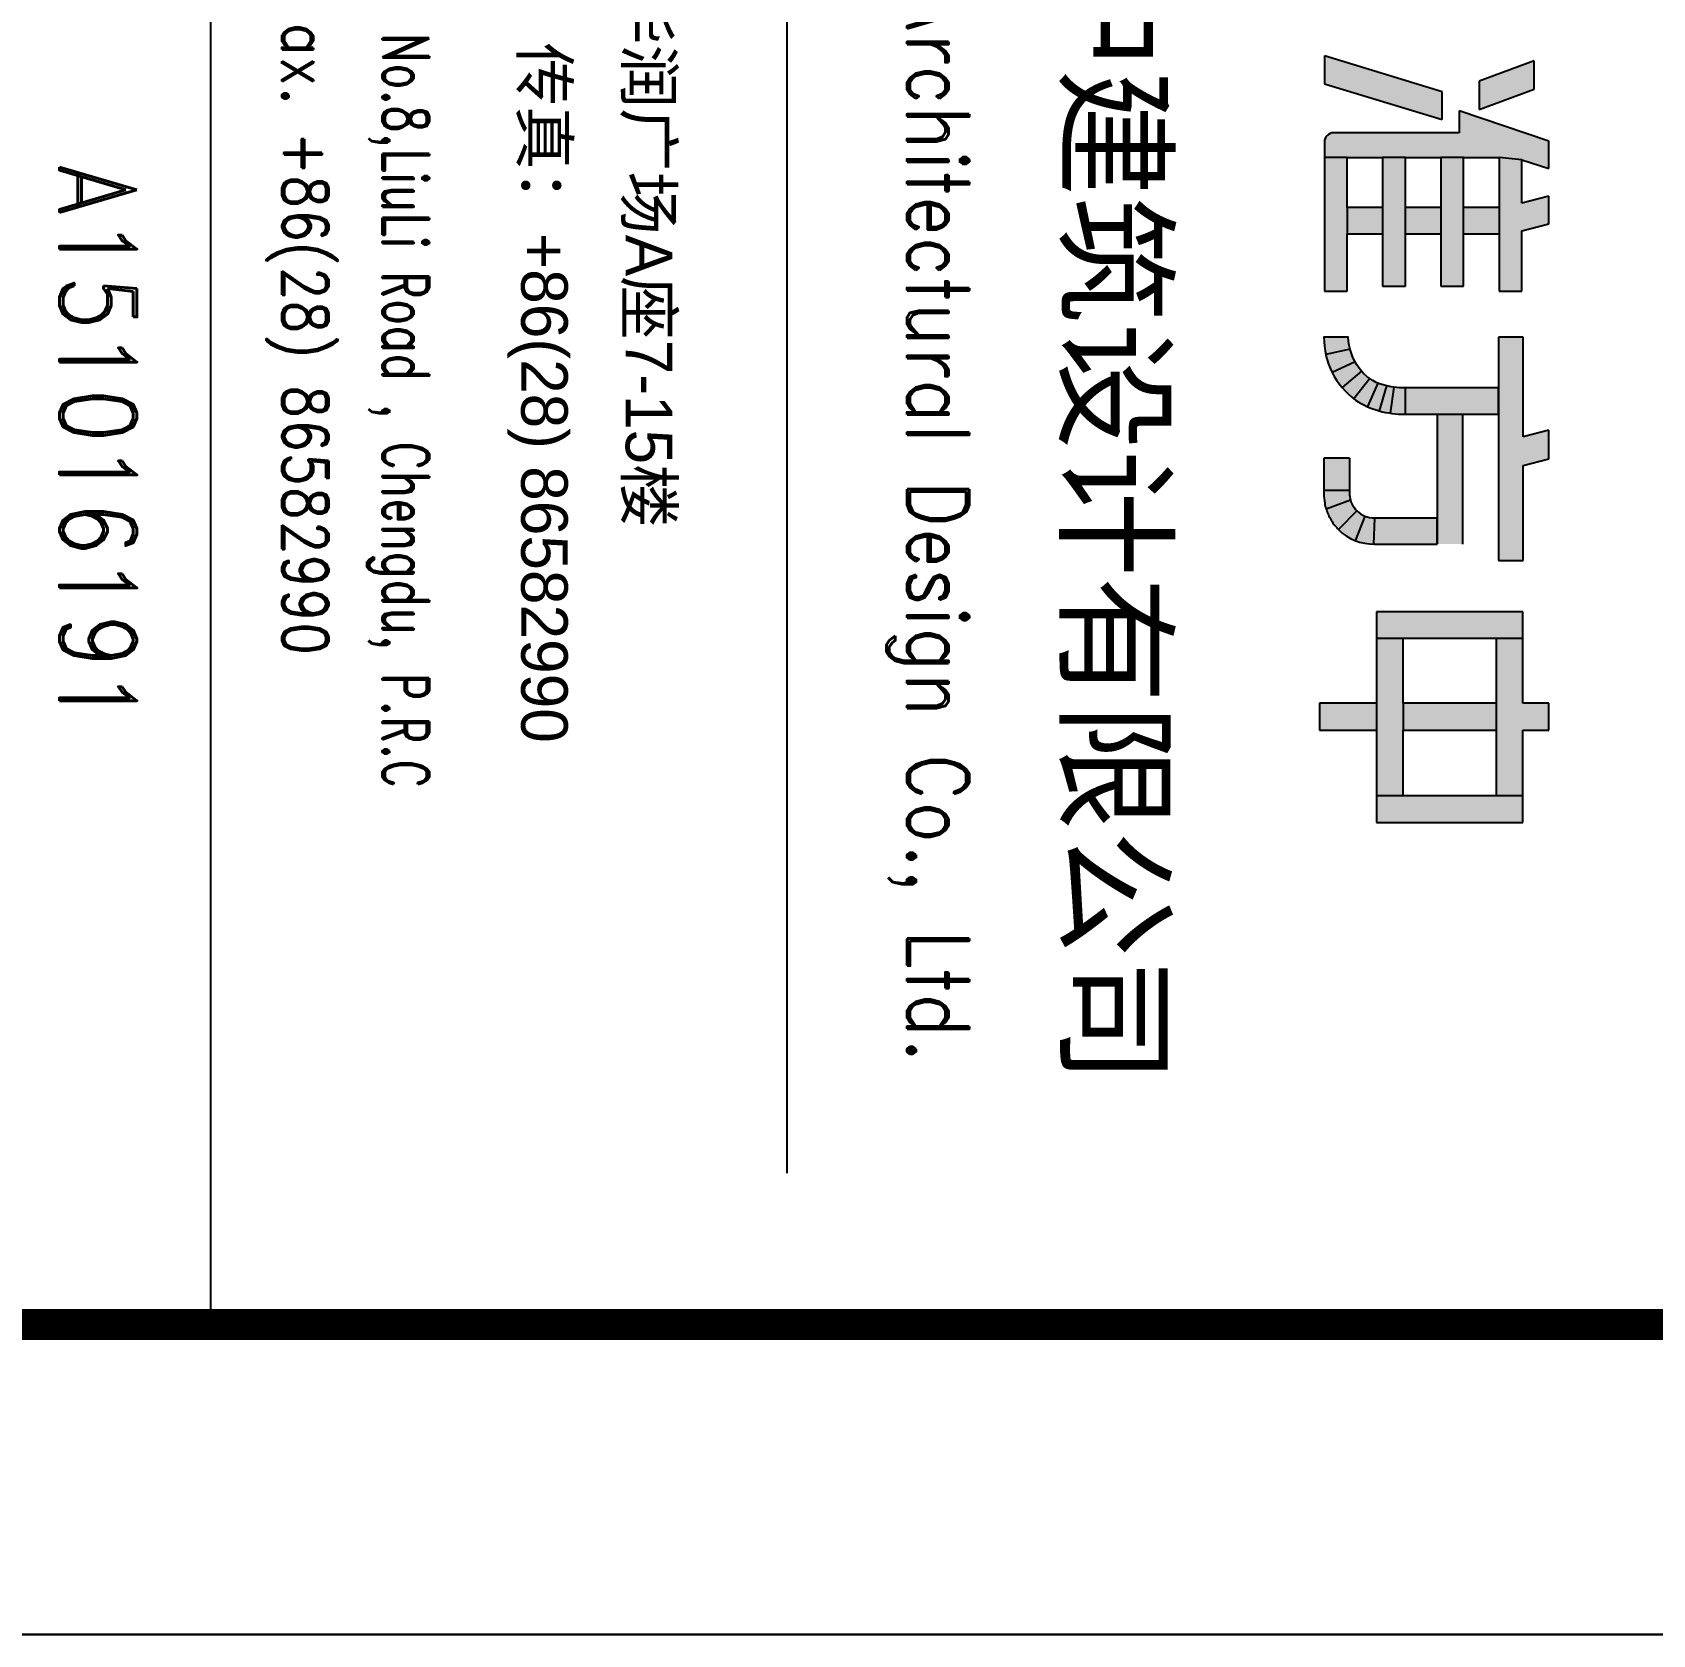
# Model space of a CAD drawing. Extents: x -12446 to 284554, y -295110 to 165007.
# Drawn here: x 230046 to 235274, y -274110 to -268941 of the extents above; entities that cross this region are included whole.
import ezdxf
from ezdxf.enums import TextEntityAlignment as Align

# ---------------------------------------------------------------- set-up
doc = ezdxf.new("R2010")
doc.units = 0
doc.header["$LTSCALE"] = 1000
doc.layers.get('0').update_dxf_attribs({"linetype": 'CONTINUOUS'})
for name, color, linetype in [('A-Anno-Note', 241, 'CONTINUOUS'), ('A-Detl-Thin', 131, 'CONTINUOUS'), ('AX-14-E$0$A-Detl-Thin', 131, 'CONTINUOUS'), ('AX-14-E$0$AX-31-B01$0$A-Grid-Iden', 11, 'CONTINUOUS'), ('AX-31-B01$0$A-Grid-Iden', 11, 'CONTINUOUS'), ('AX-TK-HF-20190012-S001-TQ2$0$Layer 1', 7, 'CONTINUOUS')]:
    doc.layers.add(name, color=color, linetype=linetype)
doc.styles.add('AX-TK-HF-20190012-S001-TQ2$0$AX-TK-20161033（2）-TQ$0$JZFZ-LOGO-CHA', font='simhei.ttf')
doc.styles.add('AX-TK-HF-20190012-S001-TQ2$0$AX-TK-20161033（2）-TQ$0$JZFZ-LOGO-CHB', font='', dxfattribs={"width": 0.8})
doc.styles.add('AX-TK-HF-20190012-S001-TQ2$0$AX-TK-20161033（2）-TQ$0$JZFZ-LOGO-ENA', font='romand.shx', dxfattribs={"width": 0.85})
doc.styles.get('AX-TK-HF-20190012-S001-TQ2$0$AX-TK-20161033（2）-TQ$0$JZFZ-LOGO-CHB').set_extended_font_data('YouYuan')

# ---------------------------------------------------------------- blocks, each defined once
blk = doc.blocks.new('*U181')
at = {"color": 4}
blk.add_lwpolyline([(-831, -10), (10, -10), (10, 584), (-831, 584)], close=True, dxfattribs=at)
at = {"color": 4, "const_width": 1}
blk.add_lwpolyline([(-806, 0), (0, 0), (0, 574), (-806, 574)], close=True, dxfattribs=at)
blk = doc.blocks.new('*U401')
at = {"color": 4}
blk.add_lwpolyline([(-831, -10), (10, -10), (10, 584), (-831, 584)], close=True, dxfattribs=at)
at = {"color": 4, "const_width": 1}
blk.add_lwpolyline([(-806, 0), (0, 0), (0, 574), (-806, 574)], close=True, dxfattribs=at)
blk = doc.blocks.new('AX-TK-HF-20190012-S001-TQ2$0$jzfzlogo-20170509')
h = blk.add_hatch(color=256)
h.dxf.hatch_style = 1
edge = h.paths.add_edge_path()
edge.add_line((-37.652, 86.248), (-37.577, 86.982))
edge.add_spline(control_points=[(-37.577, 86.982), (-37.577, 86.982), (-37.301, 87.851), (-37.301, 87.851)], knot_values=[3, 3, 3, 3, 4, 4, 4, 4], degree=3, periodic=0)
edge.add_spline(control_points=[(-37.301, 87.851), (-37.301, 87.851), (-38.176, 87.851), (-38.176, 87.851)], knot_values=[4, 4, 4, 4, 5, 5, 5, 5], degree=3, periodic=0)
edge.add_spline(control_points=[(-38.176, 87.851), (-38.176, 87.851), (-39.161, 84.958), (-39.161, 84.958)], knot_values=[5, 5, 5, 5, 6, 6, 6, 6], degree=3, periodic=0)
edge.add_spline(control_points=[(-39.161, 84.958), (-39.161, 84.958), (-38.453, 84.956), (-38.453, 84.956)], knot_values=[6, 6, 6, 6, 7, 7, 7, 7], degree=3, periodic=0)
edge.add_spline(control_points=[(-38.453, 84.956), (-38.453, 84.956), (-38.453, 80.907), (-38.453, 80.907)], knot_values=[7, 7, 7, 7, 8, 8, 8, 8], degree=3, periodic=0)
edge.add_spline(control_points=[(-38.453, 80.907), (-38.453, 80.741), (-38.318, 80.606), (-38.152, 80.606)], knot_values=[8, 8, 8, 8, 9, 9, 9, 9], degree=3, periodic=0)
edge.add_spline(control_points=[(-38.152, 80.606), (-38.152, 80.606), (-37.96, 80.606), (-37.652, 80.606)], knot_values=[9, 9, 9, 9, 9.200242, 9.200242, 9.200242, 9.200242], degree=3, periodic=0)
edge.add_line((-37.652, 80.606), (-37.652, 81.341))
edge.add_line((-37.652, 81.341), (-37.652, 82.485))
edge.add_line((-37.652, 82.485), (-37.652, 83.219))
edge.add_line((-37.652, 83.219), (-37.652, 84.365))
edge.add_line((-37.652, 84.365), (-37.652, 85.099))
edge.add_line((-37.652, 85.099), (-37.652, 86.248))
h = blk.add_hatch(color=256)
h.dxf.hatch_style = 1
edge = h.paths.add_edge_path()
edge.add_spline(control_points=[(-33.347, 86.248), (-33.347, 86.248), (-33.347, 86.982), (-33.347, 86.982)], knot_values=[22, 22, 22, 22, 23, 23, 23, 23], degree=3, periodic=0)
edge.add_spline(control_points=[(-33.347, 86.982), (-33.347, 86.982), (-35.286, 86.982), (-35.286, 86.982)], knot_values=[23, 23, 23, 23, 24, 24, 24, 24], degree=3, periodic=0)
edge.add_spline(control_points=[(-35.286, 86.982), (-35.286, 86.982), (-35.509, 87.851), (-35.509, 87.851)], knot_values=[24, 24, 24, 24, 25, 25, 25, 25], degree=3, periodic=0)
edge.add_spline(control_points=[(-35.509, 87.851), (-35.509, 87.851), (-36.403, 87.851), (-36.403, 87.851)], knot_values=[0, 0, 0, 0, 1, 1, 1, 1], degree=3, periodic=0)
edge.add_spline(control_points=[(-36.403, 87.851), (-36.403, 87.851), (-36.18, 86.982), (-36.18, 86.982)], knot_values=[1, 1, 1, 1, 2, 2, 2, 2], degree=3, periodic=0)
edge.add_spline(control_points=[(-36.18, 86.982), (-36.18, 86.982), (-37.577, 86.982), (-37.577, 86.982)], knot_values=[2, 2, 2, 2, 3, 3, 3, 3], degree=3, periodic=0)
edge.add_line((-37.577, 86.982), (-37.652, 86.248))
edge.add_line((-37.652, 86.248), (-36.046, 86.248))
edge.add_line((-36.046, 86.248), (-35.189, 86.248))
edge.add_spline(control_points=[(-35.189, 86.248), (-35.189, 86.248), (-33.347, 86.248), (-33.347, 86.248)], knot_values=[21, 21, 21, 21, 22, 22, 22, 22], degree=3, periodic=0)
h = blk.add_hatch(color=256)
h.dxf.hatch_style = 1
edge = h.paths.add_edge_path()
edge.add_spline(control_points=[(-29.376, 86.225), (-29.376, 86.225), (-24.654, 86.225), (-24.654, 86.225)], knot_values=[23, 23, 23, 23, 24, 24, 24, 24], degree=3, periodic=0)
edge.add_spline(control_points=[(-24.654, 86.225), (-24.654, 86.225), (-24.654, 87.017), (-24.654, 87.017)], knot_values=[0, 0, 0, 0, 1, 1, 1, 1], degree=3, periodic=0)
edge.add_spline(control_points=[(-24.654, 87.017), (-24.654, 87.017), (-27.721, 87.017), (-27.721, 87.017)], knot_values=[1, 1, 1, 1, 2, 2, 2, 2], degree=3, periodic=0)
edge.add_spline(control_points=[(-27.721, 87.017), (-27.721, 87.017), (-27.932, 87.851), (-27.932, 87.851)], knot_values=[2, 2, 2, 2, 3, 3, 3, 3], degree=3, periodic=0)
edge.add_spline(control_points=[(-27.932, 87.851), (-27.932, 87.851), (-28.858, 87.851), (-28.858, 87.851)], knot_values=[3, 3, 3, 3, 4, 4, 4, 4], degree=3, periodic=0)
edge.add_spline(control_points=[(-28.858, 87.851), (-28.858, 87.851), (-28.647, 87.017), (-28.647, 87.017)], knot_values=[4, 4, 4, 4, 5, 5, 5, 5], degree=3, periodic=0)
edge.add_spline(control_points=[(-28.647, 87.017), (-28.647, 87.017), (-31.86, 87.017), (-31.86, 87.017)], knot_values=[5, 5, 5, 5, 6, 6, 6, 6], degree=3, periodic=0)
edge.add_spline(control_points=[(-31.86, 87.017), (-31.86, 87.017), (-31.86, 86.225), (-31.86, 86.225)], knot_values=[6, 6, 6, 6, 7, 7, 7, 7], degree=3, periodic=0)
edge.add_spline(control_points=[(-31.86, 86.225), (-31.86, 86.225), (-30.219, 86.225), (-30.219, 86.225)], knot_values=[7, 7, 7, 7, 8, 8, 8, 8], degree=3, periodic=0)
edge.add_line((-30.219, 86.225), (-29.376, 86.225))
h = blk.add_hatch(color=256)
h.dxf.hatch_style = 1
h.paths.add_polyline_path([(-17.058, 87.007), (-19.18, 87.007), (-19.18, 87.851), (-20.052, 87.851), (-20.052, 87.007), (-22.144, 87.007), (-22.144, 86.151), (-20.052, 86.151), (-19.18, 86.151), (-17.058, 86.151)])
h = blk.add_hatch(color=256)
h.dxf.hatch_style = 1
h.paths.add_polyline_path([(-39.864, 87.376), (-40.777, 87.376), (-40.121, 85.598), (-39.208, 85.598)])
h = blk.add_hatch(color=256)
h.dxf.hatch_style = 1
h.paths.add_polyline_path([(-22.144, 87.007), (-23, 87.007), (-23, 82.288), (-22.144, 82.288)])
h = blk.add_hatch(color=256)
h.dxf.hatch_style = 1
h.paths.add_polyline_path([(-16.203, 87.007), (-17.058, 87.007), (-17.058, 82.288), (-16.203, 82.288)])
h = blk.add_hatch(color=256)
h.dxf.hatch_style = 1
edge = h.paths.add_edge_path()
edge.add_spline(control_points=[(-35.189, 85.099), (-35.189, 85.099), (-35.189, 86.248), (-35.189, 86.248)], knot_values=[20, 20, 20, 20, 21, 21, 21, 21], degree=3, periodic=0)
edge.add_line((-35.189, 86.248), (-36.046, 86.248))
edge.add_line((-36.046, 86.248), (-36.046, 85.099))
edge.add_line((-36.046, 85.099), (-35.189, 85.099))
h = blk.add_hatch(color=256)
h.dxf.hatch_style = 1
h.paths.add_polyline_path([(-19.18, 86.151), (-20.052, 86.151), (-20.052, 83.145), (-19.18, 83.145)])
h = blk.add_hatch(color=256)
h.dxf.hatch_style = 1
edge = h.paths.add_edge_path()
edge.add_spline(control_points=[(-33.508, 84.365), (-33.508, 84.365), (-33.508, 85.099), (-33.508, 85.099)], knot_values=[18, 18, 18, 18, 19, 19, 19, 19], degree=3, periodic=0)
edge.add_spline(control_points=[(-33.508, 85.099), (-33.508, 85.099), (-35.189, 85.099), (-35.189, 85.099)], knot_values=[19, 19, 19, 19, 20, 20, 20, 20], degree=3, periodic=0)
edge.add_line((-35.189, 85.099), (-36.046, 85.099))
edge.add_line((-36.046, 85.099), (-37.652, 85.099))
edge.add_line((-37.652, 85.099), (-37.652, 84.365))
edge.add_line((-37.652, 84.365), (-36.046, 84.365))
edge.add_line((-36.046, 84.365), (-35.189, 84.365))
edge.add_spline(control_points=[(-35.189, 84.365), (-35.189, 84.365), (-33.508, 84.365), (-33.508, 84.365)], knot_values=[17, 17, 17, 17, 18, 18, 18, 18], degree=3, periodic=0)
h = blk.add_hatch(color=256)
h.dxf.hatch_style = 1
edge = h.paths.add_edge_path()
edge.add_spline(control_points=[(-25.18, 84.25), (-25.18, 84.716), (-25.18, 85.077), (-25.18, 85.077)], knot_values=[20.644431, 20.644431, 20.644431, 20.644431, 21, 21, 21, 21], degree=3, periodic=0)
edge.add_spline(control_points=[(-25.18, 85.077), (-25.18, 85.077), (-29.376, 85.077), (-29.376, 85.077)], knot_values=[21, 21, 21, 21, 22, 22, 22, 22], degree=3, periodic=0)
edge.add_line((-29.376, 85.077), (-29.376, 84.25))
edge.add_spline(control_points=[(-29.376, 84.25), (-29.376, 84.25), (-26.023, 84.25), (-26.023, 84.25)], knot_values=[13, 13, 13, 13, 14, 14, 14, 14], degree=3, periodic=0)
edge.add_line((-26.023, 84.25), (-25.18, 84.25))
h = blk.add_hatch(color=256)
h.dxf.hatch_style = 1
h.paths.add_polyline_path([(-38.877, 84.406), (-39.776, 84.406), (-40.93, 80.606), (-40.031, 80.606)])
h = blk.add_hatch(color=256)
h.dxf.hatch_style = 1
edge = h.paths.add_edge_path()
edge.add_spline(control_points=[(-35.189, 83.219), (-35.189, 83.219), (-35.189, 84.365), (-35.189, 84.365)], knot_values=[16, 16, 16, 16, 17, 17, 17, 17], degree=3, periodic=0)
edge.add_line((-35.189, 84.365), (-36.046, 84.365))
edge.add_line((-36.046, 84.365), (-36.046, 83.219))
edge.add_line((-36.046, 83.219), (-35.189, 83.219))
h = blk.add_hatch(color=256)
h.dxf.hatch_style = 1
edge = h.paths.add_edge_path()
edge.add_spline(control_points=[(-33.508, 82.485), (-33.508, 82.485), (-33.508, 83.219), (-33.508, 83.219)], knot_values=[14, 14, 14, 14, 15, 15, 15, 15], degree=3, periodic=0)
edge.add_spline(control_points=[(-33.508, 83.219), (-33.508, 83.219), (-35.189, 83.219), (-35.189, 83.219)], knot_values=[15, 15, 15, 15, 16, 16, 16, 16], degree=3, periodic=0)
edge.add_line((-35.189, 83.219), (-36.046, 83.219))
edge.add_line((-36.046, 83.219), (-37.652, 83.219))
edge.add_line((-37.652, 83.219), (-37.652, 82.485))
edge.add_line((-37.652, 82.485), (-36.046, 82.485))
edge.add_line((-36.046, 82.485), (-35.189, 82.485))
edge.add_spline(control_points=[(-35.189, 82.485), (-35.189, 82.485), (-33.508, 82.485), (-33.508, 82.485)], knot_values=[13, 13, 13, 13, 14, 14, 14, 14], degree=3, periodic=0)
h = blk.add_hatch(color=256)
h.dxf.hatch_style = 1
h.paths.add_polyline_path([(-29.376, 83.208), (-30.219, 83.208, -0.033855), (-30.244, 82.85), (-29.404, 82.728, 0.043275)])
h = blk.add_hatch(color=256)
h.dxf.hatch_style = 1
h.paths.add_polyline_path([(-17.058, 83.145), (-19.18, 83.145), (-20.052, 83.145), (-22.144, 83.145), (-22.144, 82.288), (-20.052, 82.288), (-19.18, 82.288), (-17.058, 82.288)])
h = blk.add_hatch(color=256)
h.dxf.hatch_style = 1
h.paths.add_polyline_path([(-29.48, 82.374), (-30.289, 82.606, -0.010375), (-30.316, 82.499, -0.031295), (-30.374, 82.332), (-29.618, 81.993, 0.036403)])
h = blk.add_hatch(color=256)
h.dxf.hatch_style = 1
h.paths.add_polyline_path([(-29.404, 82.728), (-30.244, 82.85, -0.023472), (-30.289, 82.606), (-29.48, 82.374, 0.032569)])
h = blk.add_hatch(color=256)
h.dxf.hatch_style = 1
edge = h.paths.add_edge_path()
edge.add_spline(control_points=[(-35.189, 81.341), (-35.189, 81.341), (-35.189, 82.485), (-35.189, 82.485)], knot_values=[12, 12, 12, 12, 13, 13, 13, 13], degree=3, periodic=0)
edge.add_line((-35.189, 82.485), (-36.046, 82.485))
edge.add_line((-36.046, 82.485), (-36.046, 81.341))
edge.add_line((-36.046, 81.341), (-35.189, 81.341))
h = blk.add_hatch(color=256)
h.dxf.hatch_style = 1
h.paths.add_polyline_path([(-29.618, 81.993), (-30.374, 82.332, -0.053078), (-30.519, 82.068), (-29.864, 81.56, 0.006057), (-29.828, 81.609, 0.039439)])
h = blk.add_hatch(color=256)
h.dxf.hatch_style = 1
h.paths.add_polyline_path([(-25.18, 82.19), (-26.023, 82.223, -0.098911), (-26.085, 81.914), (-25.292, 81.601, 0.094464)])
h = blk.add_hatch(color=256)
h.dxf.hatch_style = 1
h.paths.add_polyline_path([(-19.18, 82.288), (-20.052, 82.288), (-20.052, 80.45), (-19.18, 80.45)])
h = blk.add_hatch(color=256)
h.dxf.hatch_style = 1
h.paths.add_polyline_path([(-31.064, 81.596, -0.058334), (-31.473, 81.434), (-31.3, 80.652, 0.061532), (-30.722, 80.857)])
h = blk.add_hatch(color=256)
h.dxf.hatch_style = 1
h.paths.add_polyline_path([(-30.756, 81.805, -0.021729), (-30.853, 81.728, -0.033051), (-31.064, 81.596), (-30.722, 80.857, 0.059003), (-30.23, 81.18)])
h = blk.add_hatch(color=256)
h.dxf.hatch_style = 1
h.paths.add_polyline_path([(-30.519, 82.068, -0.062669), (-30.756, 81.805), (-30.23, 81.18, 0.052944), (-29.864, 81.56)])
h = blk.add_hatch(color=256)
h.dxf.hatch_style = 1
h.paths.add_polyline_path([(-25.648, 81.059, 0.013482), (-25.777, 80.946, -0.032043), (-25.951, 80.825, -0.059458), (-26.309, 80.665, -0.069494), (-26.502, 80.617, -0.045657), (-26.803, 80.59), (-26.802, 80.59, 0.045631), (-26.502, 80.617, 0.069494), (-26.309, 80.665), (-26.602, 81.449, -0.07177), (-26.829, 81.417), (-26.829, 81.417, 0.07177), (-26.602, 81.449, 0.053611), (-26.443, 81.515, 0.07141), (-26.26, 81.653)])
h = blk.add_hatch(color=256)
h.dxf.hatch_style = 1
h.paths.add_polyline_path([(-26.085, 81.914, -0.098911), (-26.26, 81.653), (-25.648, 81.059, 0.102126), (-25.292, 81.601)])
h = blk.add_hatch(color=256)
h.dxf.hatch_style = 1
edge = h.paths.add_edge_path()
edge.add_spline(control_points=[(-33.347, 80.606), (-33.347, 80.606), (-33.347, 81.341), (-33.347, 81.341)], knot_values=[10, 10, 10, 10, 11, 11, 11, 11], degree=3, periodic=0)
edge.add_spline(control_points=[(-33.347, 81.341), (-33.347, 81.341), (-35.189, 81.341), (-35.189, 81.341)], knot_values=[11, 11, 11, 11, 12, 12, 12, 12], degree=3, periodic=0)
edge.add_line((-35.183, 81.341), (-36.046, 81.341))
edge.add_line((-36.046, 81.341), (-37.652, 81.341))
edge.add_line((-37.652, 81.341), (-37.652, 80.606))
edge.add_spline(control_points=[(-37.652, 80.606), (-36.421, 80.606), (-33.347, 80.606), (-33.347, 80.606)], knot_values=[9.200242, 9.200242, 9.200242, 9.200242, 10, 10, 10, 10], degree=3, periodic=0)
h = blk.add_hatch(color=256)
h.dxf.hatch_style = 1
h.paths.add_polyline_path([(-31.473, 81.434, -0.051997), (-31.86, 81.373), (-31.86, 80.593, 0.056492), (-31.3, 80.652)])
h = blk.add_hatch(color=256)
h.dxf.hatch_style = 1
h.paths.add_polyline_path([(-26.908, 81.417), (-27.955, 81.417), (-27.955, 80.59), (-26.908, 80.59)])
h = blk.add_hatch(color=256)
h.dxf.hatch_style = 1
edge = h.paths.add_edge_path()
edge.add_line((-26.908, 80.593), (-26.908, 81.417))
edge.add_line((-26.908, 81.417), (-26.829, 81.417))
edge.add_arc((-26.829, 82.221), 0.804, 270, 286.4202)
edge.add_line((-26.602, 81.449), (-26.309, 80.665))
edge.add_arc((-26.576, 81.331), 0.718, 275.9326, 291.8338, ccw=False)
edge.add_arc((-26.802, 82.246), 1.656, 266.3562, 280.4448, ccw=False)
at = {"layer": 'AX-TK-HF-20190012-S001-TQ2$0$Layer 1'}
h = blk.add_hatch(color=256, dxfattribs=at)
h.dxf.hatch_style = 1
h.paths.add_polyline_path([(-30.219, 83.208), (-29.376, 83.208), (-29.376, 86.225), (-30.219, 86.225)])
h = blk.add_hatch(color=256, dxfattribs=at)
h.dxf.hatch_style = 1
h.paths.add_polyline_path([(-25.18, 84.25), (-26.023, 84.25), (-26.023, 82.223), (-25.18, 82.19, 0.004698), (-25.18, 82.22)])
for p, q in [((-19.18, 87.851), (-20.052, 87.851)), ((-20.052, 87.851), (-20.052, 87.007)), ((-19.18, 87.007), (-19.18, 87.851)), ((-39.864, 87.376), (-40.777, 87.376)), ((-40.777, 87.376), (-40.121, 85.598)), ((-39.208, 85.598), (-39.864, 87.376)), ((-37.577, 86.982), (-37.652, 86.248)), ((-20.052, 87.007), (-23, 87.007)), ((-23, 87.007), (-23, 82.288)), ((-22.144, 82.288), (-22.144, 87.007)), ((-16.203, 87.007), (-19.18, 87.007)), ((-17.058, 87.007), (-17.058, 82.288)), ((-16.203, 82.288), (-16.203, 87.007)), ((-37.652, 85.099), (-37.652, 86.248)), ((-37.652, 86.248), (-36.046, 86.248)), ((-36.046, 86.248), (-36.046, 85.099)), ((-36.046, 86.248), (-35.189, 86.248)), ((-30.219, 86.225), (-29.376, 86.225)), ((-22.144, 86.151), (-20.052, 86.151)), ((-20.052, 86.151), (-20.052, 83.145)), ((-20.052, 86.151), (-19.18, 86.151)), ((-19.18, 83.145), (-19.18, 86.151)), ((-19.18, 86.151), (-17.058, 86.151)), ((-40.121, 85.598), (-39.208, 85.598)), ((-36.046, 85.099), (-37.652, 85.099)), ((-37.652, 85.099), (-37.652, 84.365)), ((-35.189, 85.099), (-36.046, 85.099)), ((-39.776, 84.406), (-40.93, 80.606)), ((-40.031, 80.606), (-38.877, 84.406)), ((-38.877, 84.406), (-39.776, 84.406)), ((-37.652, 83.219), (-37.652, 84.365)), ((-37.652, 84.365), (-36.046, 84.365)), ((-36.046, 84.365), (-36.046, 83.219)), ((-36.046, 84.365), (-35.189, 84.365)), ((-26.023, 84.25), (-25.18, 84.25)), ((-36.046, 83.219), (-37.652, 83.219)), ((-37.652, 83.219), (-37.652, 82.485)), ((-35.189, 83.219), (-36.046, 83.219)), ((-20.052, 83.145), (-22.144, 83.145)), ((-20.052, 83.145), (-19.18, 83.145)), ((-17.058, 83.145), (-19.18, 83.145)), ((-30.289, 82.606), (-29.48, 82.374)), ((-30.244, 82.85), (-29.404, 82.728)), ((-37.652, 82.485), (-36.046, 82.485)), ((-37.652, 81.341), (-37.652, 82.485)), ((-36.046, 82.485), (-36.046, 81.341)), ((-36.046, 82.485), (-35.189, 82.485)), ((-30.374, 82.332), (-29.618, 81.993)), ((-23, 82.288), (-20.052, 82.288)), ((-20.052, 82.288), (-20.052, 80.45)), ((-20.052, 82.288), (-19.18, 82.288)), ((-19.18, 80.45), (-19.18, 82.288)), ((-19.18, 82.288), (-16.203, 82.288)), ((-31.064, 81.596), (-30.722, 80.857)), ((-30.756, 81.805), (-30.23, 81.18)), ((-30.519, 82.068), (-29.864, 81.56)), ((-26.26, 81.653), (-25.648, 81.059)), ((-26.085, 81.914), (-25.292, 81.601)), ((-36.046, 81.341), (-37.652, 81.341)), ((-37.652, 81.341), (-37.652, 80.606)), ((-36.046, 81.341), (-35.189, 81.341)), ((-31.473, 81.434), (-31.3, 80.652)), ((-26.908, 81.417), (-26.908, 80.59)), ((-26.602, 81.449), (-26.309, 80.665)), ((-40.93, 80.606), (-40.031, 80.606)), ((-20.052, 80.45), (-19.18, 80.45))]:
    blk.add_line(p, q)
at = {"color": 4}
blk.add_line((0, 44.675), (-70, 44.675), dxfattribs=at)
for points in [[(-27.955, 81.417), (-26.829, 81.417, 0.07177), (-26.602, 81.449, 0.053611), (-26.443, 81.515, 0.07141), (-26.26, 81.653, -3.981176)], [(-27.955, 80.59), (-26.802, 80.59, 0.045606), (-26.502, 80.617, 0.069494), (-26.309, 80.665, 0.059458), (-25.951, 80.825, 0.032043), (-25.777, 80.946, -0.013482), (-25.648, 81.059, 2.993617)]]:
    blk.add_lwpolyline(points, format="xyb")
blk.add_lwpolyline([(-65, 63.26), (-4.882, 63.26)])
for points in [[(-38.176, 87.851), (-38.176, 87.851), (-39.161, 84.958), (-39.161, 84.958)], [(-37.301, 87.851), (-37.301, 87.851), (-38.176, 87.851), (-38.176, 87.851)], [(-37.577, 86.982), (-37.577, 86.982), (-37.301, 87.851), (-37.301, 87.851)], [(-35.509, 87.851), (-35.509, 87.851), (-36.403, 87.851), (-36.403, 87.851)], [(-36.403, 87.851), (-36.403, 87.851), (-36.18, 86.982), (-36.18, 86.982)], [(-35.286, 86.982), (-35.286, 86.982), (-35.509, 87.851), (-35.509, 87.851)], [(-27.932, 87.851), (-27.932, 87.851), (-28.858, 87.851), (-28.858, 87.851)], [(-28.858, 87.851), (-28.858, 87.851), (-28.647, 87.017), (-28.647, 87.017)], [(-27.721, 87.017), (-27.721, 87.017), (-27.932, 87.851), (-27.932, 87.851)], [(-36.18, 86.982), (-36.18, 86.982), (-37.577, 86.982), (-37.577, 86.982)], [(-33.347, 86.982), (-33.347, 86.982), (-35.286, 86.982), (-35.286, 86.982)], [(-33.347, 86.248), (-33.347, 86.248), (-33.347, 86.982), (-33.347, 86.982)], [(-28.647, 87.017), (-28.647, 87.017), (-31.86, 87.017), (-31.86, 87.017)], [(-31.86, 87.017), (-31.86, 87.017), (-31.86, 86.225), (-31.86, 86.225)], [(-24.654, 87.017), (-24.654, 87.017), (-27.721, 87.017), (-27.721, 87.017)], [(-24.654, 86.225), (-24.654, 86.225), (-24.654, 87.017), (-24.654, 87.017)], [(-35.189, 85.099), (-35.189, 85.099), (-35.189, 86.248), (-35.189, 86.248)], [(-35.189, 86.248), (-35.189, 86.248), (-33.347, 86.248), (-33.347, 86.248)], [(-31.86, 86.225), (-31.86, 86.225), (-30.219, 86.225), (-30.219, 86.225)], [(-29.376, 86.225), (-29.376, 86.225), (-24.654, 86.225), (-24.654, 86.225)], [(-39.161, 84.958), (-39.161, 84.958), (-38.453, 84.956), (-38.453, 84.956)], [(-38.453, 84.956), (-38.453, 84.956), (-38.453, 80.907), (-38.453, 80.907)], [(-33.508, 85.099), (-33.508, 85.099), (-35.189, 85.099), (-35.189, 85.099)], [(-33.508, 84.365), (-33.508, 84.365), (-33.508, 85.099), (-33.508, 85.099)], [(-25.18, 85.077), (-25.18, 85.077), (-29.376, 85.077), (-29.376, 85.077)], [(-35.189, 83.219), (-35.189, 83.219), (-35.189, 84.365), (-35.189, 84.365)], [(-35.189, 84.365), (-35.189, 84.365), (-33.508, 84.365), (-33.508, 84.365)], [(-29.376, 84.25), (-29.376, 84.25), (-26.023, 84.25), (-26.023, 84.25)], [(-33.508, 83.219), (-33.508, 83.219), (-35.189, 83.219), (-35.189, 83.219)], [(-33.508, 82.485), (-33.508, 82.485), (-33.508, 83.219), (-33.508, 83.219)], [(-35.189, 81.341), (-35.189, 81.341), (-35.189, 82.485), (-35.189, 82.485)], [(-35.189, 82.485), (-35.189, 82.485), (-33.508, 82.485), (-33.508, 82.485)], [(-33.347, 81.341), (-33.347, 81.341), (-35.189, 81.341), (-35.189, 81.341)], [(-33.347, 80.606), (-33.347, 80.606), (-33.347, 81.341), (-33.347, 81.341)], [(-38.453, 80.907), (-38.453, 80.741), (-38.318, 80.606), (-38.152, 80.606)], [(-38.152, 80.606), (-38.152, 80.606), (-33.347, 80.606), (-33.347, 80.606)]]:
    blk.add_open_spline(points, degree=3)
at = {"layer": 'AX-TK-HF-20190012-S001-TQ2$0$Layer 1'}
for p, q in [((-26.023, 84.25), (-26.023, 82.223)), ((-25.18, 84.25), (-26.023, 84.25)), ((-25.18, 82.22), (-25.18, 84.25)), ((-30.219, 83.208), (-29.376, 83.208)), ((-26.023, 82.223), (-25.18, 82.19)), ((-27.955, 81.417), (-27.955, 80.59))]:
    blk.add_line(p, q, dxfattribs=at)
blk.add_lwpolyline([(-29.828, 81.609, 0.152783), (-29.376, 83.208), (-29.376, 86.225), (-30.219, 86.225), (-30.219, 83.208, -0.067788), (-30.316, 82.499, -0.170243), (-30.853, 81.728, -0.144246), (-31.86, 81.373), (-31.86, 80.593, 0.24024), (-29.828, 81.609, 0.066327)], format="xyb", dxfattribs=at)
for centre, radius, start, end in [((-26.827, 82.222), 0.803, 314.8803, 0.0708), ((-26.782, 82.19), 1.602, 315.0898, 1.0767)]:
    blk.add_arc(centre, radius, start, end, dxfattribs=at)
at = {"style": 'AX-TK-HF-20190012-S001-TQ2$0$AX-TK-20161033（2）-TQ$0$JZFZ-LOGO-CHA'}
blk.add_text('成都基准方中建筑设计有限公司', height=3, dxfattribs=at).set_placement((-65.053, 71.474), align=Align.BOTTOM_LEFT)
at = {"style": 'AX-TK-HF-20190012-S001-TQ2$0$AX-TK-20161033（2）-TQ$0$JZFZ-LOGO-ENA', "width": 0.85}
blk.add_text('Chengdu JZFZ Architectural Design Co., Ltd.', height=2, dxfattribs=at).set_placement((-34.751, 66.54), align=Align.BOTTOM_CENTER)
at = {"style": 'AX-TK-HF-20190012-S001-TQ2$0$AX-TK-20161033（2）-TQ$0$JZFZ-LOGO-CHB'}
for s, p in [('中国  成都市  琉璃路8号华润广场A座7-15楼 ', (-65.103, 58.063)), ('电话：+86(28) 86333800  传真：+86(28) 86582990', (-65.064, 54.692))]:
    blk.add_text(s, height=1.5, dxfattribs=at).set_placement(p)
at = {"style": 'AX-TK-HF-20190012-S001-TQ2$0$AX-TK-20161033（2）-TQ$0$JZFZ-LOGO-ENA'}
for s, height, width, p in [('7-15F, Tower A. Crland Plaza. No.8,LiuLi Road , Chengdu, P.R.C  ', 1.5, 0.7, (-65.043, 50.218)), ('tel. +86(28) 86333800  fax. +86(28) 86582990', 1.5, 0.85, (-64.967, 46.974)), ('A151016191', 2.5, 0.85, (-37.521, 39.79))]:
    blk.add_text(s, height=height, dxfattribs=dict(at, width=width)).set_placement(p)
blk = doc.blocks.new('AX-TK-HF-20190012-S001-TQ2$0$BZTQ')
blk.add_blockref('AX-TK-HF-20190012-S001-TQ2$0$jzfzlogo-20170509', (0, 0))
blk = doc.blocks.new('AX-TK-HF-20190012-S001-TQ2')
blk.add_blockref('AX-TK-HF-20190012-S001-TQ2$0$BZTQ', (0, 0))
blk = doc.blocks.new('AX-14-E')
at = {"layer": 'AX-14-E$0$A-Detl-Thin'}
blk.add_lwpolyline([(225154.3, -190010.2), (284554.3, -190010.2), (284554.3, -274110.2), (225154.3, -274110.2)], close=True, dxfattribs=at)
at = {"xscale": 100, "yscale": 100, "zscale": 100, "rotation": 270}
blk.add_blockref('AX-TK-HF-20190012-S001-TQ2', (226154.3, -273110.2), dxfattribs=at)
at = {"layer": 'AX-14-E$0$AX-31-B01$0$A-Grid-Iden', "linetype": 'ByBlock', "xscale": 100, "yscale": 100, "zscale": 100, "rotation": 270}
blk.add_blockref('*U401', (226154.3, -273110.2), dxfattribs=at)

msp = doc.modelspace()

# ---------------------------------------------------------------- linework, layer by layer
at = {"layer": 'A-Detl-Thin'}
msp.add_lwpolyline([(225154.3, -190010.2), (284554.3, -190010.2), (284554.3, -274110.2), (225154.3, -274110.2)], close=True, dxfattribs=at)

# ---------------------------------------------------------------- block references
at = {"layer": 'AX-31-B01$0$A-Grid-Iden', "linetype": 'ByBlock', "xscale": 100, "yscale": 100, "zscale": 100, "rotation": 270}
msp.add_blockref('*U181', (226154.3, -273110.2), dxfattribs=at)

# ---------------------------------------------------------------- next in the draw order: block references
at = {"layer": 'A-Anno-Note'}
msp.add_blockref('AX-14-E', (0, 0), dxfattribs=at)

doc.saveas('drawing.dxf')
